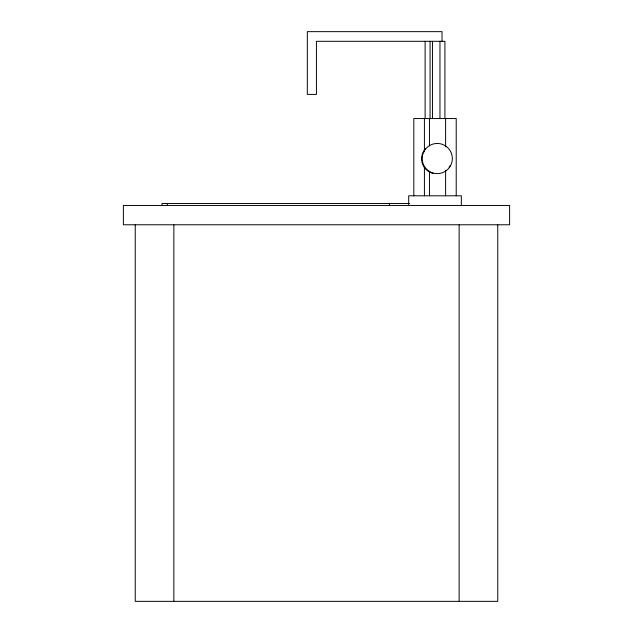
<?xml version="1.0" encoding="UTF-8"?>
<svg xmlns="http://www.w3.org/2000/svg" width="633" height="633" viewBox="0 0 633 633"><rect width="100%" height="100%" fill="white"/><g stroke="black" fill="none" stroke-linecap="round" stroke-linejoin="round"><path stroke-width="0.95" d="M409.686 203.525L162.008 203.525L162.008 205.456M497.76 224.77L497.76 601.35L135.24 601.35L135.24 224.77M461.338 205.456L461.338 195.803L408.696 195.803L408.696 205.456M459.139 224.77L459.139 601.35M456.219 195.803L456.219 118.553L413.816 118.553L413.816 195.803M445.616 118.553L445.616 146.911M445.616 170.38L445.616 195.803M444.92 118.553L444.92 41.303L316.429 41.303L316.429 94.412L307.314 94.412L307.314 31.65L442.024 31.65L442.024 41.303M439.967 41.303L439.967 118.553M432.458 41.303L432.458 118.553M430.068 41.303L430.068 118.553M429.53 118.553L429.53 145.93M429.53 171.353L429.53 195.803M425.115 41.303L425.115 118.553M424.419 118.553L424.419 151.801M424.419 166.463L424.419 195.803M389.382 203.525L389.382 205.456M173.861 224.77L173.861 601.35M167.302 203.525L167.302 205.456M433.581 173.584A15.097 15.089 64.4 0 1 424.616 167.864M424.055 167.057A15.097 15.089 64.4 0 1 425.455 148.731M450.15 165.64A15.097 15.089 64.4 0 1 449.145 167.341M509.62 205.456L123.38 205.456L123.38 224.77L509.62 224.77L509.62 205.456M422.504 155.425A15.097 15.089 64.4 0 0 441.961 172.88A15.097 15.089 64.4 0 0 447.341 147.307A15.097 15.089 64.4 0 0 422.504 155.425"/></g></svg>
